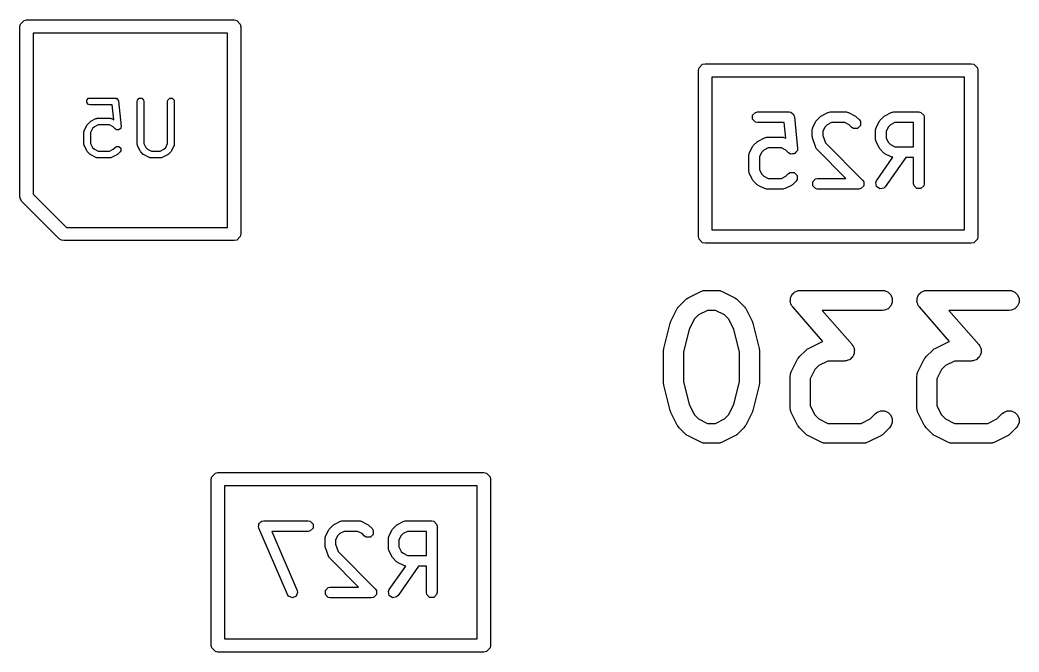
# Model space of a CAD drawing. Header units: inches. Extents: x 1.94 to 9.37, y -5.72 to -1.46.
# Drawn here: x 4.0625 to 4.3581, y -3.0728 to -2.8856 of the extents above; entities that cross this region are included whole.
import ezdxf

# ---------------------------------------------------------------- set-up
doc = ezdxf.new("R2010")
doc.units = ezdxf.units.IN
doc.header["$MEASUREMENT"] = 0
doc.layers.add('BLACK', color=250, linetype='CONTINUOUS')

msp = doc.modelspace()

# ---------------------------------------------------------------- linework, layer by layer
at = {"layer": 'BLACK', "linetype": 'CONTINUOUS'}
for p, q in [((4.0625, -2.8876), (4.06265, -2.88685)), ((4.0625, -2.93799), (4.0625, -2.8876)), ((4.06265, -2.88685), (4.06372, -2.88578)), ((4.06372, -2.88578), (4.06447, -2.88563)), ((4.06447, -2.88563), (4.12589, -2.88563)), ((4.12589, -2.88563), (4.12664, -2.88578)), ((4.12664, -2.88578), (4.1277, -2.88685)), ((4.1277, -2.88685), (4.12785, -2.8876)), ((4.12785, -2.8876), (4.12785, -2.94902)), ((4.06644, -2.88957), (4.06644, -2.93718)), ((4.12392, -2.88957), (4.06644, -2.88957)), ((4.12392, -2.94705), (4.12392, -2.88957)), ((4.26329, -2.90059), (4.26344, -2.89984)), ((4.26344, -2.89984), (4.2645, -2.89877)), ((4.2645, -2.89877), (4.26526, -2.89862)), ((4.26526, -2.89862), (4.344, -2.89862)), ((4.344, -2.89862), (4.34475, -2.89877)), ((4.34475, -2.89877), (4.34581, -2.89984)), ((4.34581, -2.89984), (4.34596, -2.90059)), ((4.26329, -2.9498), (4.26329, -2.90059)), ((4.26722, -2.90256), (4.26722, -2.94783)), ((4.34203, -2.90256), (4.26722, -2.90256)), ((4.34203, -2.94783), (4.34203, -2.90256)), ((4.34596, -2.90059), (4.34596, -2.9498)), ((4.08227, -2.90937), (4.0828, -2.90883)), ((4.0828, -2.90883), (4.08318, -2.90876)), ((4.08318, -2.90876), (4.09068, -2.90876)), ((4.09068, -2.90876), (4.09091, -2.9088)), ((4.09091, -2.9088), (4.09096, -2.9088)), ((4.09096, -2.9088), (4.09099, -2.90882)), ((4.09099, -2.90882), (4.09105, -2.90883)), ((4.09105, -2.90883), (4.09129, -2.90907)), ((4.09129, -2.90907), (4.09154, -2.90928)), ((4.09727, -2.90937), (4.0978, -2.90883)), ((4.0978, -2.90883), (4.09855, -2.90883)), ((4.09855, -2.90883), (4.09909, -2.90937)), ((4.10627, -2.90937), (4.1068, -2.90883)), ((4.1068, -2.90883), (4.10755, -2.90883)), ((4.10755, -2.90883), (4.10808, -2.90937)), ((4.08227, -2.91012), (4.08227, -2.90937)), ((4.0828, -2.91065), (4.08227, -2.91012)), ((4.08318, -2.91073), (4.0828, -2.91065)), ((4.08979, -2.91073), (4.08318, -2.91073)), ((4.09023, -2.91517), (4.08979, -2.91073)), ((4.09154, -2.90928), (4.09157, -2.90934)), ((4.09157, -2.90934), (4.09159, -2.90937)), ((4.09159, -2.90937), (4.09159, -2.90941)), ((4.09159, -2.90941), (4.09166, -2.90964)), ((4.09166, -2.90964), (4.09241, -2.91714)), ((4.09719, -2.90974), (4.09727, -2.90937)), ((4.09719, -2.92249), (4.09719, -2.90974)), ((4.09909, -2.90937), (4.09916, -2.90974)), ((4.09916, -2.90974), (4.09916, -2.92226)), ((4.10619, -2.90974), (4.10627, -2.90937)), ((4.10619, -2.92226), (4.10619, -2.90974)), ((4.10808, -2.90937), (4.10816, -2.90974)), ((4.10816, -2.90974), (4.10816, -2.92249)), ((4.08349, -2.91561), (4.08499, -2.91486)), ((4.08499, -2.91486), (4.08504, -2.91485)), ((4.08504, -2.91485), (4.08505, -2.91483)), ((4.08505, -2.91483), (4.08521, -2.9148)), ((4.08521, -2.9148), (4.08536, -2.91476)), ((4.08536, -2.91476), (4.08538, -2.91477)), ((4.08538, -2.91477), (4.08543, -2.91476)), ((4.08543, -2.91476), (4.08918, -2.91476)), ((4.08918, -2.91476), (4.08923, -2.91477)), ((4.08923, -2.91477), (4.08925, -2.91476)), ((4.08925, -2.91476), (4.0894, -2.9148)), ((4.0894, -2.9148), (4.08955, -2.91483)), ((4.08955, -2.91483), (4.08957, -2.91485)), ((4.08957, -2.91485), (4.08962, -2.91486)), ((4.08962, -2.91486), (4.09023, -2.91517)), ((4.27927, -2.91385), (4.28012, -2.913)), ((4.27927, -2.91506), (4.27927, -2.91385)), ((4.28012, -2.913), (4.28072, -2.91288)), ((4.28072, -2.91288), (4.2901, -2.91288)), ((4.2901, -2.91288), (4.29047, -2.91295)), ((4.29047, -2.91295), (4.29055, -2.91295)), ((4.29055, -2.91295), (4.29059, -2.91298)), ((4.29059, -2.91298), (4.2907, -2.913)), ((4.2907, -2.913), (4.29107, -2.91337)), ((4.29107, -2.91337), (4.29148, -2.91371)), ((4.29148, -2.91371), (4.29152, -2.91382)), ((4.29152, -2.91382), (4.29155, -2.91385)), ((4.29155, -2.91385), (4.29155, -2.91393)), ((4.29155, -2.91393), (4.29166, -2.9143)), ((4.29166, -2.9143), (4.2926, -2.92367)), ((4.29836, -2.91522), (4.29929, -2.91428)), ((4.29929, -2.91428), (4.2995, -2.91414)), ((4.2995, -2.91414), (4.2997, -2.91398)), ((4.2997, -2.91398), (4.30158, -2.91305)), ((4.30158, -2.91305), (4.30165, -2.91303)), ((4.30165, -2.91303), (4.30168, -2.913)), ((4.30168, -2.913), (4.30193, -2.91295)), ((4.30193, -2.91295), (4.30217, -2.91288)), ((4.30217, -2.91288), (4.30221, -2.9129)), ((4.30221, -2.9129), (4.30228, -2.91288)), ((4.30228, -2.91288), (4.30697, -2.91288)), ((4.30697, -2.91288), (4.30705, -2.9129)), ((4.30705, -2.9129), (4.30708, -2.91288)), ((4.30708, -2.91288), (4.30732, -2.91295)), ((4.30732, -2.91295), (4.30757, -2.913)), ((4.30757, -2.913), (4.3076, -2.91303)), ((4.3076, -2.91303), (4.30767, -2.91305)), ((4.30767, -2.91305), (4.30955, -2.91398)), ((4.30955, -2.91398), (4.30975, -2.91414)), ((4.30975, -2.91414), (4.30996, -2.91428)), ((4.30996, -2.91428), (4.3109, -2.91522)), ((4.3171, -2.91522), (4.31804, -2.91428)), ((4.31804, -2.91428), (4.31825, -2.91414)), ((4.31825, -2.91414), (4.31845, -2.91398)), ((4.31845, -2.91398), (4.32033, -2.91305)), ((4.32033, -2.91305), (4.3204, -2.91303)), ((4.3204, -2.91303), (4.32043, -2.913)), ((4.32043, -2.913), (4.32068, -2.91295)), ((4.32068, -2.91295), (4.32092, -2.91288)), ((4.32092, -2.91288), (4.32095, -2.9129)), ((4.32095, -2.9129), (4.32103, -2.91288)), ((4.32103, -2.91288), (4.32853, -2.91288)), ((4.32853, -2.91288), (4.32913, -2.913)), ((4.32913, -2.913), (4.32998, -2.91385)), ((4.32998, -2.91385), (4.3301, -2.91445)), ((4.3301, -2.91445), (4.3301, -2.93414)), ((4.08155, -2.9183), (4.0823, -2.9168)), ((4.0823, -2.9168), (4.0824, -2.91668)), ((4.0824, -2.91668), (4.08248, -2.91655)), ((4.08248, -2.91655), (4.08323, -2.9158)), ((4.08323, -2.9158), (4.08336, -2.91571)), ((4.08336, -2.91571), (4.08349, -2.91561)), ((4.08399, -2.91782), (4.08341, -2.91897)), ((4.08451, -2.9173), (4.08399, -2.91782)), ((4.08566, -2.91673), (4.08451, -2.9173)), ((4.08895, -2.91673), (4.08566, -2.91673)), ((4.09009, -2.9173), (4.08895, -2.91673)), ((4.09073, -2.91794), (4.09009, -2.9173)), ((4.09105, -2.91815), (4.09073, -2.91794)), ((4.0921, -2.91785), (4.09189, -2.91811)), ((4.09234, -2.91762), (4.0921, -2.91785)), ((4.09237, -2.91753), (4.09234, -2.91757)), ((4.09234, -2.91757), (4.09234, -2.91762)), ((4.09241, -2.91714), (4.09237, -2.91753)), ((4.28012, -2.91591), (4.27927, -2.91506)), ((4.28072, -2.91603), (4.28012, -2.91591)), ((4.28867, -2.91603), (4.28072, -2.91603)), ((4.28913, -2.92065), (4.28867, -2.91603)), ((4.29696, -2.91809), (4.29703, -2.91785)), ((4.29703, -2.91785), (4.29708, -2.9176)), ((4.29708, -2.9176), (4.2971, -2.91758)), ((4.2971, -2.91758), (4.29712, -2.9175)), ((4.29712, -2.9175), (4.29806, -2.91563)), ((4.29806, -2.91563), (4.29822, -2.91543)), ((4.29822, -2.91543), (4.29836, -2.91522)), ((4.30076, -2.91726), (4.30011, -2.91858)), ((4.30134, -2.91669), (4.30076, -2.91726)), ((4.30265, -2.91603), (4.30134, -2.91669)), ((4.3066, -2.91603), (4.30265, -2.91603)), ((4.30791, -2.91669), (4.3066, -2.91603)), ((4.30867, -2.91744), (4.30791, -2.91669)), ((4.30918, -2.91778), (4.30867, -2.91744)), ((4.31038, -2.91778), (4.30918, -2.91778)), ((4.31124, -2.91693), (4.31038, -2.91778)), ((4.3109, -2.91522), (4.31124, -2.91573)), ((4.31124, -2.91573), (4.31124, -2.91693)), ((4.31571, -2.91809), (4.31578, -2.91785)), ((4.31578, -2.91785), (4.31583, -2.9176)), ((4.31583, -2.9176), (4.31585, -2.91758)), ((4.31585, -2.91758), (4.31587, -2.9175)), ((4.31587, -2.9175), (4.31681, -2.91563)), ((4.31681, -2.91563), (4.31696, -2.91543)), ((4.31696, -2.91543), (4.3171, -2.91522)), ((4.31951, -2.91726), (4.31886, -2.91858)), ((4.32009, -2.91669), (4.31951, -2.91726)), ((4.3214, -2.91603), (4.32009, -2.91669)), ((4.32695, -2.91603), (4.3214, -2.91603)), ((4.32695, -2.92319), (4.32695, -2.91603)), ((4.08144, -2.91874), (4.08145, -2.91869)), ((4.08144, -2.92249), (4.08144, -2.91874)), ((4.08145, -2.91867), (4.08149, -2.91852)), ((4.08145, -2.91869), (4.08145, -2.91867)), ((4.08149, -2.91852), (4.08152, -2.91836)), ((4.08152, -2.91836), (4.08154, -2.91835)), ((4.08154, -2.91835), (4.08155, -2.9183)), ((4.08341, -2.91897), (4.08341, -2.92226)), ((4.0911, -2.91815), (4.09105, -2.91815)), ((4.09114, -2.91818), (4.0911, -2.91815)), ((4.09147, -2.91815), (4.09114, -2.91818)), ((4.0918, -2.91815), (4.09147, -2.91815)), ((4.09184, -2.91811), (4.0918, -2.91815)), ((4.09189, -2.91811), (4.09184, -2.91811)), ((4.28096, -2.92148), (4.28283, -2.92055)), ((4.28283, -2.92055), (4.28291, -2.92052)), ((4.28291, -2.92052), (4.28293, -2.9205)), ((4.28293, -2.9205), (4.28318, -2.92045)), ((4.28318, -2.92045), (4.28342, -2.92038)), ((4.28342, -2.92038), (4.28346, -2.92039)), ((4.28346, -2.92039), (4.28353, -2.92038)), ((4.28353, -2.92038), (4.28822, -2.92038)), ((4.28822, -2.92038), (4.2883, -2.92039)), ((4.2883, -2.92039), (4.28833, -2.92038)), ((4.28833, -2.92038), (4.28858, -2.92045)), ((4.28858, -2.92045), (4.28882, -2.9205)), ((4.28882, -2.9205), (4.28885, -2.92052)), ((4.28885, -2.92052), (4.28893, -2.92055)), ((4.28893, -2.92055), (4.28913, -2.92065)), ((4.29697, -2.91813), (4.29696, -2.91809)), ((4.29696, -2.9182), (4.29697, -2.91813)), ((4.29696, -2.92008), (4.29696, -2.9182)), ((4.29701, -2.92033), (4.29696, -2.92008)), ((4.29704, -2.92058), (4.29701, -2.92033)), ((4.29798, -2.92339), (4.29704, -2.92058)), ((4.30011, -2.91858), (4.30011, -2.91982)), ((4.30011, -2.91982), (4.30085, -2.92204)), ((4.31572, -2.91813), (4.31571, -2.91809)), ((4.31571, -2.9182), (4.31572, -2.91813)), ((4.31571, -2.92102), (4.31571, -2.9182)), ((4.31886, -2.91858), (4.31886, -2.92064)), ((4.31886, -2.92064), (4.31951, -2.92196)), ((4.08145, -2.92254), (4.08144, -2.92249)), ((4.08145, -2.92256), (4.08145, -2.92254)), ((4.08149, -2.92271), (4.08145, -2.92256)), ((4.08152, -2.92287), (4.08149, -2.92271)), ((4.08154, -2.92288), (4.08152, -2.92287)), ((4.08155, -2.92293), (4.08154, -2.92288)), ((4.0823, -2.92443), (4.08155, -2.92293)), ((4.08341, -2.92226), (4.08399, -2.92341)), ((4.08399, -2.92341), (4.08451, -2.92393)), ((4.09009, -2.92393), (4.09073, -2.92329)), ((4.09073, -2.92329), (4.09105, -2.92308)), ((4.09105, -2.92308), (4.0918, -2.92308)), ((4.0918, -2.92308), (4.09234, -2.92361)), ((4.09234, -2.92361), (4.09234, -2.92437)), ((4.0972, -2.92254), (4.09719, -2.92249)), ((4.0972, -2.92256), (4.0972, -2.92254)), ((4.09724, -2.92271), (4.0972, -2.92256)), ((4.09727, -2.92287), (4.09724, -2.92271)), ((4.09728, -2.92288), (4.09727, -2.92287)), ((4.0973, -2.92293), (4.09728, -2.92288)), ((4.09805, -2.92443), (4.0973, -2.92293)), ((4.09916, -2.92226), (4.09974, -2.92341)), ((4.09974, -2.92341), (4.10026, -2.92393)), ((4.10509, -2.92393), (4.10562, -2.92341)), ((4.10562, -2.92341), (4.10619, -2.92226)), ((4.10806, -2.92293), (4.10731, -2.92443)), ((4.10807, -2.92288), (4.10806, -2.92293)), ((4.10808, -2.92287), (4.10807, -2.92288)), ((4.10812, -2.92271), (4.10808, -2.92287)), ((4.10816, -2.92256), (4.10812, -2.92271)), ((4.10816, -2.92249), (4.10815, -2.92254)), ((4.10815, -2.92254), (4.10816, -2.92256)), ((4.27838, -2.925), (4.27931, -2.92312)), ((4.27931, -2.92312), (4.27947, -2.92292)), ((4.27947, -2.92292), (4.27961, -2.92271)), ((4.27961, -2.92271), (4.28055, -2.92178)), ((4.28055, -2.92178), (4.28076, -2.92164)), ((4.28076, -2.92164), (4.28096, -2.92148)), ((4.28391, -2.92353), (4.28259, -2.92419)), ((4.28785, -2.92353), (4.28391, -2.92353)), ((4.28916, -2.92419), (4.28785, -2.92353)), ((4.2926, -2.92367), (4.29254, -2.92428)), ((4.29802, -2.92346), (4.29798, -2.92339)), ((4.29802, -2.92349), (4.29802, -2.92346)), ((4.29816, -2.9237), (4.29802, -2.92349)), ((4.29828, -2.92392), (4.29816, -2.9237)), ((4.30085, -2.92204), (4.31183, -2.93303)), ((4.31572, -2.92109), (4.31571, -2.92102)), ((4.31571, -2.92113), (4.31572, -2.92109)), ((4.31578, -2.92137), (4.31571, -2.92113)), ((4.31583, -2.92162), (4.31578, -2.92137)), ((4.31585, -2.92164), (4.31583, -2.92162)), ((4.31587, -2.92172), (4.31585, -2.92164)), ((4.31681, -2.9236), (4.31587, -2.92172)), ((4.31696, -2.92379), (4.31681, -2.9236)), ((4.3171, -2.924), (4.31696, -2.92379)), ((4.31951, -2.92196), (4.32009, -2.92253)), ((4.32009, -2.92253), (4.3214, -2.92319)), ((4.3214, -2.92319), (4.32695, -2.92319)), ((4.08239, -2.92455), (4.0823, -2.92443)), ((4.08248, -2.92469), (4.08239, -2.92455)), ((4.08323, -2.92544), (4.08248, -2.92469)), ((4.08336, -2.92552), (4.08323, -2.92544)), ((4.08349, -2.92562), (4.08336, -2.92552)), ((4.08499, -2.92637), (4.08349, -2.92562)), ((4.08451, -2.92393), (4.08566, -2.92451)), ((4.08504, -2.92638), (4.08499, -2.92637)), ((4.08505, -2.9264), (4.08504, -2.92638)), ((4.08521, -2.92643), (4.08505, -2.9264)), ((4.08536, -2.92647), (4.08521, -2.92643)), ((4.08538, -2.92646), (4.08536, -2.92647)), ((4.08543, -2.92647), (4.08538, -2.92646)), ((4.08918, -2.92647), (4.08543, -2.92647)), ((4.08566, -2.92451), (4.08895, -2.92451)), ((4.08895, -2.92451), (4.09009, -2.92393)), ((4.08923, -2.92646), (4.08918, -2.92647)), ((4.08925, -2.92647), (4.08923, -2.92646)), ((4.0894, -2.92643), (4.08925, -2.92647)), ((4.08955, -2.9264), (4.0894, -2.92643)), ((4.08957, -2.92638), (4.08955, -2.9264)), ((4.08962, -2.92637), (4.08957, -2.92638)), ((4.09112, -2.92562), (4.08962, -2.92637)), ((4.09124, -2.92552), (4.09112, -2.92562)), ((4.09137, -2.92544), (4.09124, -2.92552)), ((4.09212, -2.92469), (4.09137, -2.92544)), ((4.09234, -2.92437), (4.09212, -2.92469)), ((4.09814, -2.92456), (4.09805, -2.92443)), ((4.09823, -2.92469), (4.09814, -2.92456)), ((4.09898, -2.92544), (4.09823, -2.92469)), ((4.09911, -2.92552), (4.09898, -2.92544)), ((4.09924, -2.92562), (4.09911, -2.92552)), ((4.10074, -2.92637), (4.09924, -2.92562)), ((4.10026, -2.92393), (4.10141, -2.92451)), ((4.10078, -2.92638), (4.10074, -2.92637)), ((4.1008, -2.9264), (4.10078, -2.92638)), ((4.10095, -2.92643), (4.1008, -2.9264)), ((4.10111, -2.92647), (4.10095, -2.92643)), ((4.10113, -2.92646), (4.10111, -2.92647)), ((4.10118, -2.92647), (4.10113, -2.92646)), ((4.10418, -2.92647), (4.10118, -2.92647)), ((4.10141, -2.92451), (4.10394, -2.92451)), ((4.10394, -2.92451), (4.10509, -2.92393)), ((4.10422, -2.92646), (4.10418, -2.92647)), ((4.10425, -2.92647), (4.10422, -2.92646)), ((4.1044, -2.92643), (4.10425, -2.92647)), ((4.10455, -2.9264), (4.1044, -2.92643)), ((4.10457, -2.92638), (4.10455, -2.9264)), ((4.10462, -2.92637), (4.10457, -2.92638)), ((4.10612, -2.92562), (4.10462, -2.92637)), ((4.10624, -2.92552), (4.10612, -2.92562)), ((4.10637, -2.92544), (4.10624, -2.92552)), ((4.10712, -2.92469), (4.10637, -2.92544)), ((4.10721, -2.92455), (4.10712, -2.92469)), ((4.10731, -2.92443), (4.10721, -2.92455)), ((4.27821, -2.92559), (4.27828, -2.92535)), ((4.27823, -2.92563), (4.27821, -2.92559)), ((4.27821, -2.9257), (4.27823, -2.92563)), ((4.27821, -2.93039), (4.27821, -2.9257)), ((4.27828, -2.92535), (4.27833, -2.9251)), ((4.27833, -2.9251), (4.27836, -2.92508)), ((4.27836, -2.92508), (4.27838, -2.925)), ((4.28202, -2.92476), (4.28136, -2.92608)), ((4.28136, -2.92608), (4.28136, -2.93002)), ((4.28259, -2.92419), (4.28202, -2.92476)), ((4.28992, -2.92494), (4.28916, -2.92419)), ((4.29043, -2.92528), (4.28992, -2.92494)), ((4.29051, -2.92528), (4.29043, -2.92528)), ((4.29058, -2.92534), (4.29051, -2.92528)), ((4.29111, -2.92528), (4.29058, -2.92534)), ((4.29164, -2.92528), (4.29111, -2.92528)), ((4.2917, -2.92522), (4.29164, -2.92528)), ((4.29178, -2.92522), (4.2917, -2.92522)), ((4.29211, -2.92481), (4.29178, -2.92522)), ((4.29249, -2.92443), (4.29211, -2.92481)), ((4.29254, -2.92428), (4.29249, -2.92435)), ((4.29249, -2.92435), (4.29249, -2.92443)), ((4.29831, -2.92394), (4.29828, -2.92392)), ((4.29836, -2.924), (4.29831, -2.92394)), ((4.30692, -2.93256), (4.29836, -2.924)), ((4.31599, -2.93324), (4.32084, -2.92631)), ((4.31804, -2.92494), (4.3171, -2.924)), ((4.31825, -2.92508), (4.31804, -2.92494)), ((4.31845, -2.92524), (4.31825, -2.92508)), ((4.32033, -2.92617), (4.31845, -2.92524)), ((4.32466, -2.92634), (4.31857, -2.93504)), ((4.3204, -2.9262), (4.32033, -2.92617)), ((4.32043, -2.92622), (4.3204, -2.9262)), ((4.32068, -2.92627), (4.32043, -2.92622)), ((4.32084, -2.92631), (4.32068, -2.92627)), ((4.32695, -2.92634), (4.32466, -2.92634)), ((4.32695, -2.93414), (4.32695, -2.92634)), ((4.27823, -2.93047), (4.27821, -2.93039)), ((4.27821, -2.9305), (4.27823, -2.93047)), ((4.27828, -2.93075), (4.27821, -2.9305)), ((4.27833, -2.93099), (4.27828, -2.93075)), ((4.27836, -2.93102), (4.27833, -2.93099)), ((4.27838, -2.93109), (4.27836, -2.93102)), ((4.27931, -2.93297), (4.27838, -2.93109)), ((4.28136, -2.93002), (4.28202, -2.93133)), ((4.28202, -2.93133), (4.28259, -2.93191)), ((4.28259, -2.93191), (4.28391, -2.93256)), ((4.28391, -2.93256), (4.28785, -2.93256)), ((4.28785, -2.93256), (4.28916, -2.93191)), ((4.28916, -2.93191), (4.28992, -2.93115)), ((4.28992, -2.93115), (4.29043, -2.93081)), ((4.29043, -2.93081), (4.29164, -2.93081)), ((4.29164, -2.93081), (4.29249, -2.93166)), ((4.29249, -2.93166), (4.29249, -2.93287)), ((4.29708, -2.93354), (4.29793, -2.93268)), ((4.29793, -2.93268), (4.29853, -2.93256)), ((4.29853, -2.93256), (4.30692, -2.93256)), ((4.27947, -2.93317), (4.27931, -2.93297)), ((4.27961, -2.93338), (4.27947, -2.93317)), ((4.28055, -2.93432), (4.27961, -2.93338)), ((4.28076, -2.93446), (4.28055, -2.93432)), ((4.28096, -2.93461), (4.28076, -2.93446)), ((4.28283, -2.93555), (4.28096, -2.93461)), ((4.28291, -2.93557), (4.28283, -2.93555)), ((4.28293, -2.93559), (4.28291, -2.93557)), ((4.28318, -2.93564), (4.28293, -2.93559)), ((4.28342, -2.93571), (4.28318, -2.93564)), ((4.28346, -2.9357), (4.28342, -2.93571)), ((4.28353, -2.93571), (4.28346, -2.9357)), ((4.2883, -2.9357), (4.28822, -2.93571)), ((4.28833, -2.93571), (4.2883, -2.9357)), ((4.28858, -2.93564), (4.28833, -2.93571)), ((4.28882, -2.93559), (4.28858, -2.93564)), ((4.28885, -2.93557), (4.28882, -2.93559)), ((4.28893, -2.93555), (4.28885, -2.93557)), ((4.2908, -2.93461), (4.28893, -2.93555)), ((4.291, -2.93446), (4.2908, -2.93461)), ((4.29121, -2.93432), (4.291, -2.93446)), ((4.29215, -2.93338), (4.29121, -2.93432)), ((4.29249, -2.93287), (4.29215, -2.93338)), ((4.29708, -2.93474), (4.29708, -2.93354)), ((4.29793, -2.93559), (4.29708, -2.93474)), ((4.29853, -2.93571), (4.29793, -2.93559)), ((4.31132, -2.93559), (4.31072, -2.93571)), ((4.31217, -2.93474), (4.31132, -2.93559)), ((4.31132, -2.93559), (4.31132, -2.93559)), ((4.31183, -2.93303), (4.31217, -2.93354)), ((4.31217, -2.93354), (4.31217, -2.93474)), ((4.31574, -2.9338), (4.31599, -2.93324)), ((4.31595, -2.93499), (4.31574, -2.9338)), ((4.31694, -2.93568), (4.31595, -2.93499)), ((4.31813, -2.93547), (4.31694, -2.93568)), ((4.31857, -2.93504), (4.31813, -2.93547)), ((4.32707, -2.93474), (4.32695, -2.93414)), ((4.32793, -2.93559), (4.32707, -2.93474)), ((4.32913, -2.93559), (4.32793, -2.93559)), ((4.32998, -2.93474), (4.32913, -2.93559)), ((4.3301, -2.93414), (4.32998, -2.93474)), ((4.06265, -2.93875), (4.0625, -2.93799)), ((4.06644, -2.93718), (4.07631, -2.94705)), ((4.28822, -2.93571), (4.28353, -2.93571)), ((4.31072, -2.93571), (4.29853, -2.93571)), ((4.06308, -2.93938), (4.06265, -2.93875)), ((4.0741, -2.95041), (4.06308, -2.93938)), ((4.07631, -2.94705), (4.12392, -2.94705)), ((4.07474, -2.95083), (4.0741, -2.95041)), ((4.1277, -2.94977), (4.12664, -2.95083)), ((4.12785, -2.94902), (4.1277, -2.94977)), ((4.26344, -2.95056), (4.26329, -2.9498)), ((4.26722, -2.94783), (4.34203, -2.94783)), ((4.34596, -2.9498), (4.34581, -2.95056)), ((4.07549, -2.95098), (4.07474, -2.95083)), ((4.12589, -2.95098), (4.07549, -2.95098)), ((4.12664, -2.95083), (4.12589, -2.95098)), ((4.2645, -2.95162), (4.26344, -2.95056)), ((4.26526, -2.95177), (4.2645, -2.95162)), ((4.344, -2.95177), (4.26526, -2.95177)), ((4.34475, -2.95162), (4.344, -2.95177)), ((4.34581, -2.95056), (4.34475, -2.95162)), ((4.2597, -2.96824), (4.25978, -2.96818)), ((4.25978, -2.96818), (4.25987, -2.96811)), ((4.25987, -2.96811), (4.25994, -2.96808)), ((4.25994, -2.96808), (4.26019, -2.96793)), ((4.26019, -2.96793), (4.26394, -2.96605)), ((4.26394, -2.96605), (4.26448, -2.96585)), ((4.26448, -2.96585), (4.26458, -2.96584)), ((4.26458, -2.96584), (4.26468, -2.9658)), ((4.26468, -2.9658), (4.26526, -2.96574)), ((4.26526, -2.96574), (4.26901, -2.96574)), ((4.26901, -2.96574), (4.26958, -2.9658)), ((4.26958, -2.9658), (4.26968, -2.96584)), ((4.26968, -2.96584), (4.26979, -2.96585)), ((4.26979, -2.96585), (4.27033, -2.96605)), ((4.27033, -2.96605), (4.27408, -2.96793)), ((4.27408, -2.96793), (4.27432, -2.96808)), ((4.27432, -2.96808), (4.2744, -2.96811)), ((4.2744, -2.96811), (4.27448, -2.96818)), ((4.27448, -2.96818), (4.27457, -2.96824)), ((4.29048, -2.96812), (4.29052, -2.96803)), ((4.29048, -2.9686), (4.29048, -2.96812)), ((4.29052, -2.96803), (4.29053, -2.96793)), ((4.29053, -2.96793), (4.29074, -2.9675)), ((4.29074, -2.9675), (4.29092, -2.96705)), ((4.29092, -2.96705), (4.29099, -2.96698)), ((4.29099, -2.96698), (4.29104, -2.96689)), ((4.29104, -2.96689), (4.2914, -2.96658)), ((4.2914, -2.96658), (4.29174, -2.96624)), ((4.29174, -2.96624), (4.29183, -2.9662)), ((4.29183, -2.9662), (4.2919, -2.96613)), ((4.2919, -2.96613), (4.29236, -2.96598)), ((4.29236, -2.96598), (4.2928, -2.9658)), ((4.2928, -2.9658), (4.29294, -2.96578)), ((4.29294, -2.96578), (4.293, -2.96577)), ((4.293, -2.96577), (4.29307, -2.96577)), ((4.29307, -2.96577), (4.29338, -2.96574)), ((4.29338, -2.96574), (4.31775, -2.96574)), ((4.31775, -2.96574), (4.31833, -2.9658)), ((4.31833, -2.9658), (4.31939, -2.96624)), ((4.31939, -2.96624), (4.3202, -2.96705)), ((4.3202, -2.96705), (4.32065, -2.96812)), ((4.32065, -2.96812), (4.32065, -2.96927)), ((4.32798, -2.96812), (4.32801, -2.96803)), ((4.32798, -2.9686), (4.32798, -2.96812)), ((4.32801, -2.96803), (4.32802, -2.96793)), ((4.32802, -2.96793), (4.32823, -2.9675)), ((4.32823, -2.9675), (4.32842, -2.96705)), ((4.32842, -2.96705), (4.32849, -2.96698)), ((4.32849, -2.96698), (4.32853, -2.96689)), ((4.32853, -2.96689), (4.32889, -2.96658)), ((4.32889, -2.96658), (4.32923, -2.96624)), ((4.32923, -2.96624), (4.32932, -2.9662)), ((4.32932, -2.9662), (4.3294, -2.96613)), ((4.3294, -2.96613), (4.32985, -2.96598)), ((4.32985, -2.96598), (4.3303, -2.9658)), ((4.3303, -2.9658), (4.33044, -2.96578)), ((4.33044, -2.96578), (4.33049, -2.96577)), ((4.33049, -2.96577), (4.33057, -2.96577)), ((4.33057, -2.96577), (4.33087, -2.96574)), ((4.33087, -2.96574), (4.35524, -2.96574)), ((4.35524, -2.96574), (4.35582, -2.9658)), ((4.35582, -2.9658), (4.35689, -2.96624)), ((4.35689, -2.96624), (4.3577, -2.96705)), ((4.3577, -2.96705), (4.35814, -2.96812)), ((4.35814, -2.96812), (4.35814, -2.96927)), ((4.25512, -2.97487), (4.25699, -2.97112)), ((4.25699, -2.97112), (4.25715, -2.97087)), ((4.25715, -2.97087), (4.25718, -2.9708)), ((4.25718, -2.9708), (4.25724, -2.97072)), ((4.25724, -2.97072), (4.2573, -2.97063)), ((4.2573, -2.97063), (4.25736, -2.97058)), ((4.25736, -2.97058), (4.25754, -2.97036)), ((4.25754, -2.97036), (4.25942, -2.96848)), ((4.25942, -2.96848), (4.25964, -2.96829)), ((4.25964, -2.96829), (4.2597, -2.96824)), ((4.27457, -2.96824), (4.27462, -2.96829)), ((4.27462, -2.96829), (4.27484, -2.96848)), ((4.27484, -2.96848), (4.27672, -2.97036)), ((4.27672, -2.97036), (4.2769, -2.97058)), ((4.2769, -2.97058), (4.27696, -2.97063)), ((4.27696, -2.97063), (4.27702, -2.97072)), ((4.27702, -2.97072), (4.27708, -2.9708)), ((4.27708, -2.9708), (4.27711, -2.97087)), ((4.27711, -2.97087), (4.27727, -2.97112)), ((4.27727, -2.97112), (4.27915, -2.97487)), ((4.29045, -2.96908), (4.29048, -2.9686)), ((4.29048, -2.96917), (4.29045, -2.96908)), ((4.29048, -2.96927), (4.29048, -2.96917)), ((4.29066, -2.96971), (4.29048, -2.96927)), ((4.29082, -2.97017), (4.29066, -2.96971)), ((4.2909, -2.97028), (4.29082, -2.97017)), ((4.29092, -2.97033), (4.2909, -2.97028)), ((4.29098, -2.97039), (4.29092, -2.97033)), ((4.29116, -2.97064), (4.29098, -2.97039)), ((4.30009, -2.98085), (4.29116, -2.97064)), ((4.31939, -2.97115), (4.31833, -2.97159)), ((4.3202, -2.97033), (4.31939, -2.97115)), ((4.32065, -2.96927), (4.3202, -2.97033)), ((4.32794, -2.96908), (4.32798, -2.9686)), ((4.32798, -2.96917), (4.32794, -2.96908)), ((4.32798, -2.96927), (4.32798, -2.96917)), ((4.32816, -2.96971), (4.32798, -2.96927)), ((4.32831, -2.97017), (4.32816, -2.96971)), ((4.3284, -2.97028), (4.32831, -2.97017)), ((4.32842, -2.97033), (4.3284, -2.97028)), ((4.32847, -2.97039), (4.32842, -2.97033)), ((4.32865, -2.97064), (4.32847, -2.97039)), ((4.33758, -2.98085), (4.32865, -2.97064)), ((4.35689, -2.97115), (4.35582, -2.97159)), ((4.3577, -2.97033), (4.35689, -2.97115)), ((4.35814, -2.96927), (4.3577, -2.97033)), ((4.26326, -2.973), (4.26206, -2.97419)), ((4.26595, -2.97165), (4.26326, -2.973)), ((4.26831, -2.97165), (4.26595, -2.97165)), ((4.27101, -2.973), (4.26831, -2.97165)), ((4.2722, -2.97419), (4.27101, -2.973)), ((4.31775, -2.97165), (4.29988, -2.97165)), ((4.29988, -2.97165), (4.30872, -2.98175)), ((4.31833, -2.97159), (4.31775, -2.97165)), ((4.35524, -2.97165), (4.33738, -2.97165)), ((4.33738, -2.97165), (4.34622, -2.98175)), ((4.35582, -2.97159), (4.35524, -2.97165)), ((4.25302, -2.98298), (4.25489, -2.97548)), ((4.25489, -2.97548), (4.25491, -2.97543)), ((4.25491, -2.97541), (4.255, -2.97517)), ((4.25491, -2.97543), (4.25491, -2.97541)), ((4.255, -2.97517), (4.25509, -2.97493)), ((4.25509, -2.97493), (4.2551, -2.97491)), ((4.2551, -2.97491), (4.25512, -2.97487)), ((4.26206, -2.97419), (4.26054, -2.97722)), ((4.27372, -2.97722), (4.2722, -2.97419)), ((4.27915, -2.97487), (4.27916, -2.97491)), ((4.27916, -2.97491), (4.27917, -2.97493)), ((4.27917, -2.97493), (4.27926, -2.97517)), ((4.27926, -2.97517), (4.27935, -2.97541)), ((4.27935, -2.97541), (4.27935, -2.97543)), ((4.27935, -2.97543), (4.27937, -2.97548)), ((4.27937, -2.97548), (4.28124, -2.98298)), ((4.26054, -2.97722), (4.25883, -2.98406)), ((4.27543, -2.98406), (4.27372, -2.97722)), ((4.253, -2.98308), (4.25302, -2.98298)), ((4.28124, -2.98298), (4.28126, -2.98308)), ((4.29556, -2.98308), (4.29581, -2.98293)), ((4.29581, -2.98293), (4.29956, -2.98105)), ((4.29956, -2.98105), (4.30009, -2.98085)), ((4.30872, -2.98175), (4.3089, -2.982)), ((4.3089, -2.982), (4.30896, -2.98205)), ((4.30896, -2.98205), (4.30898, -2.9821)), ((4.30898, -2.9821), (4.30906, -2.98222)), ((4.30906, -2.98222), (4.30921, -2.98267)), ((4.30921, -2.98267), (4.3094, -2.98312)), ((4.33305, -2.98308), (4.3333, -2.98293)), ((4.3333, -2.98293), (4.33705, -2.98105)), ((4.33705, -2.98105), (4.33758, -2.98085)), ((4.34622, -2.98175), (4.3464, -2.982)), ((4.3464, -2.982), (4.34645, -2.98205)), ((4.34645, -2.98205), (4.34647, -2.9821)), ((4.34647, -2.9821), (4.34655, -2.98222)), ((4.34655, -2.98222), (4.34671, -2.98267)), ((4.34671, -2.98267), (4.34689, -2.98312)), ((4.25293, -2.98355), (4.25296, -2.98333)), ((4.25294, -2.98359), (4.25293, -2.98355)), ((4.25293, -2.98369), (4.25294, -2.98359)), ((4.25293, -2.99307), (4.25293, -2.98369)), ((4.25296, -2.98333), (4.25299, -2.98312)), ((4.25299, -2.98312), (4.253, -2.98308)), ((4.25883, -2.98406), (4.25883, -2.9927)), ((4.27543, -2.9927), (4.27543, -2.98406)), ((4.28126, -2.98308), (4.28128, -2.98312)), ((4.28128, -2.98312), (4.2813, -2.98333)), ((4.2813, -2.98333), (4.28133, -2.98355)), ((4.28133, -2.98355), (4.28132, -2.98359)), ((4.28132, -2.98359), (4.28133, -2.98369)), ((4.28133, -2.98369), (4.28133, -2.99307)), ((4.29261, -2.98612), (4.29277, -2.98587)), ((4.29277, -2.98587), (4.2928, -2.9858)), ((4.2928, -2.9858), (4.29286, -2.98572)), ((4.29286, -2.98572), (4.29292, -2.98563)), ((4.29292, -2.98563), (4.29298, -2.98558)), ((4.29298, -2.98558), (4.29316, -2.98535)), ((4.29316, -2.98535), (4.29504, -2.98348)), ((4.29504, -2.98348), (4.29527, -2.98329)), ((4.29527, -2.98329), (4.29532, -2.98323)), ((4.29532, -2.98323), (4.29541, -2.98318)), ((4.29541, -2.98318), (4.29549, -2.98311)), ((4.29549, -2.98311), (4.29556, -2.98308)), ((4.30848, -2.98581), (4.30814, -2.98615)), ((4.30884, -2.98549), (4.30848, -2.98581)), ((4.30889, -2.9854), (4.30884, -2.98549)), ((4.30896, -2.98533), (4.30889, -2.9854)), ((4.30914, -2.98489), (4.30896, -2.98533)), ((4.30935, -2.98446), (4.30914, -2.98489)), ((4.30936, -2.98436), (4.30935, -2.98446)), ((4.3094, -2.98427), (4.30936, -2.98436)), ((4.3094, -2.98312), (4.3094, -2.98322)), ((4.3094, -2.98322), (4.30943, -2.98331)), ((4.30943, -2.98331), (4.3094, -2.98379)), ((4.3094, -2.98379), (4.3094, -2.98427)), ((4.33011, -2.98612), (4.33026, -2.98587)), ((4.33026, -2.98587), (4.33029, -2.9858)), ((4.33029, -2.9858), (4.33036, -2.98572)), ((4.33036, -2.98572), (4.33041, -2.98563)), ((4.33041, -2.98563), (4.33047, -2.98558)), ((4.33047, -2.98558), (4.33066, -2.98535)), ((4.33066, -2.98535), (4.33253, -2.98348)), ((4.33253, -2.98348), (4.33276, -2.98329)), ((4.33276, -2.98329), (4.33281, -2.98323)), ((4.33281, -2.98323), (4.3329, -2.98318)), ((4.3329, -2.98318), (4.33298, -2.98311)), ((4.33298, -2.98311), (4.33305, -2.98308)), ((4.34598, -2.98581), (4.34564, -2.98615)), ((4.34634, -2.98549), (4.34598, -2.98581)), ((4.34638, -2.9854), (4.34634, -2.98549)), ((4.34645, -2.98533), (4.34638, -2.9854)), ((4.34663, -2.98489), (4.34645, -2.98533)), ((4.34685, -2.98446), (4.34663, -2.98489)), ((4.34689, -2.98427), (4.34685, -2.98436)), ((4.34685, -2.98436), (4.34685, -2.98446)), ((4.34689, -2.98312), (4.34689, -2.98322)), ((4.34689, -2.98322), (4.34692, -2.98331)), ((4.34692, -2.98331), (4.34689, -2.98379)), ((4.34689, -2.98379), (4.34689, -2.98427)), ((4.29074, -2.98987), (4.29261, -2.98612)), ((4.29888, -2.98799), (4.29768, -2.98919)), ((4.30157, -2.98664), (4.29888, -2.98799)), ((4.3065, -2.98664), (4.30157, -2.98664)), ((4.30681, -2.98661), (4.3065, -2.98664)), ((4.30688, -2.98662), (4.30681, -2.98661)), ((4.30694, -2.9866), (4.30688, -2.98662)), ((4.30708, -2.98659), (4.30694, -2.9866)), ((4.30752, -2.9864), (4.30708, -2.98659)), ((4.30797, -2.98625), (4.30752, -2.9864)), ((4.30805, -2.98618), (4.30797, -2.98625)), ((4.30814, -2.98615), (4.30805, -2.98618)), ((4.32823, -2.98987), (4.33011, -2.98612)), ((4.33637, -2.98799), (4.33517, -2.98919)), ((4.33907, -2.98664), (4.33637, -2.98799)), ((4.344, -2.98664), (4.33907, -2.98664)), ((4.3443, -2.98661), (4.344, -2.98664)), ((4.34438, -2.98662), (4.3443, -2.98661)), ((4.34443, -2.9866), (4.34438, -2.98662)), ((4.34457, -2.98659), (4.34443, -2.9866)), ((4.34502, -2.9864), (4.34457, -2.98659)), ((4.34547, -2.98625), (4.34502, -2.9864)), ((4.34554, -2.98618), (4.34547, -2.98625)), ((4.34564, -2.98615), (4.34554, -2.98618)), ((4.29042, -2.99119), (4.29048, -2.99061)), ((4.29042, -3.00056), (4.29042, -2.99119)), ((4.29048, -2.99061), (4.29052, -2.99052)), ((4.29052, -2.99052), (4.29053, -2.99041)), ((4.29053, -2.99041), (4.29074, -2.98987)), ((4.29768, -2.98919), (4.29633, -2.99189)), ((4.32792, -2.99119), (4.32798, -2.99061)), ((4.32792, -3.00056), (4.32792, -2.99119)), ((4.32798, -2.99061), (4.32802, -2.99052)), ((4.32802, -2.99041), (4.32823, -2.98987)), ((4.32802, -2.99052), (4.32802, -2.99041)), ((4.33517, -2.98919), (4.33383, -2.99189)), ((4.25294, -2.99317), (4.25293, -2.99307)), ((4.25293, -2.99321), (4.25294, -2.99317)), ((4.25296, -2.99342), (4.25293, -2.99321)), ((4.25299, -2.99364), (4.25296, -2.99342)), ((4.253, -2.99368), (4.25299, -2.99364)), ((4.25302, -2.99378), (4.253, -2.99368)), ((4.25489, -3.00128), (4.25302, -2.99378)), ((4.25883, -2.9927), (4.26054, -2.99953)), ((4.27372, -2.99953), (4.27543, -2.9927)), ((4.28124, -2.99378), (4.27937, -3.00128)), ((4.28126, -2.99368), (4.28124, -2.99378)), ((4.28128, -2.99364), (4.28126, -2.99368)), ((4.2813, -2.99342), (4.28128, -2.99364)), ((4.28133, -2.99321), (4.2813, -2.99342)), ((4.28133, -2.99307), (4.28132, -2.99317)), ((4.28132, -2.99317), (4.28133, -2.99321)), ((4.29633, -2.99189), (4.29633, -2.99987)), ((4.33383, -2.99189), (4.33383, -2.99987)), ((4.26054, -2.99953), (4.26206, -3.00257)), ((4.2722, -3.00257), (4.27372, -2.99953)), ((4.29048, -3.00114), (4.29042, -3.00056)), ((4.29633, -2.99987), (4.29768, -3.00257)), ((4.32798, -3.00114), (4.32792, -3.00056)), ((4.33383, -2.99987), (4.33517, -3.00257)), ((4.25491, -3.00132), (4.25489, -3.00128)), ((4.25491, -3.00134), (4.25491, -3.00132)), ((4.255, -3.00158), (4.25491, -3.00134)), ((4.25509, -3.00183), (4.255, -3.00158)), ((4.2551, -3.00184), (4.25509, -3.00183)), ((4.25512, -3.00189), (4.2551, -3.00184)), ((4.25699, -3.00563), (4.25512, -3.00189)), ((4.26206, -3.00257), (4.26326, -3.00376)), ((4.27101, -3.00376), (4.2722, -3.00257)), ((4.27915, -3.00189), (4.27727, -3.00563)), ((4.27916, -3.00184), (4.27915, -3.00189)), ((4.27917, -3.00183), (4.27916, -3.00184)), ((4.27926, -3.00158), (4.27917, -3.00183)), ((4.27935, -3.00134), (4.27926, -3.00158)), ((4.27937, -3.00128), (4.27935, -3.00132)), ((4.27935, -3.00132), (4.27935, -3.00134)), ((4.29052, -3.00124), (4.29048, -3.00114)), ((4.29053, -3.00134), (4.29052, -3.00124)), ((4.29074, -3.00189), (4.29053, -3.00134)), ((4.29261, -3.00563), (4.29074, -3.00189)), ((4.29768, -3.00257), (4.29888, -3.00376)), ((4.31413, -3.00376), (4.31566, -3.00223)), ((4.31566, -3.00223), (4.31611, -3.00186)), ((4.31611, -3.00186), (4.31717, -3.00142)), ((4.31717, -3.00142), (4.31833, -3.00142)), ((4.31833, -3.00142), (4.31939, -3.00186)), ((4.31939, -3.00186), (4.3202, -3.00267)), ((4.3202, -3.00267), (4.32065, -3.00374)), ((4.32802, -3.00124), (4.32798, -3.00114)), ((4.32802, -3.00134), (4.32802, -3.00124)), ((4.32823, -3.00189), (4.32802, -3.00134)), ((4.33011, -3.00563), (4.32823, -3.00189)), ((4.33517, -3.00257), (4.33637, -3.00376)), ((4.35162, -3.00376), (4.35316, -3.00223)), ((4.35316, -3.00223), (4.3536, -3.00186)), ((4.3536, -3.00186), (4.35467, -3.00142)), ((4.35467, -3.00142), (4.35582, -3.00142)), ((4.35582, -3.00142), (4.35689, -3.00186)), ((4.35689, -3.00186), (4.3577, -3.00267)), ((4.3577, -3.00267), (4.35814, -3.00374)), ((4.25715, -3.00588), (4.25699, -3.00563)), ((4.25718, -3.00595), (4.25715, -3.00588)), ((4.25724, -3.00604), (4.25718, -3.00595)), ((4.2573, -3.00612), (4.25724, -3.00604)), ((4.25736, -3.00618), (4.2573, -3.00612)), ((4.25754, -3.0064), (4.25736, -3.00618)), ((4.25942, -3.00828), (4.25754, -3.0064)), ((4.26326, -3.00376), (4.26595, -3.00511)), ((4.26595, -3.00511), (4.26831, -3.00511)), ((4.26831, -3.00511), (4.27101, -3.00376)), ((4.27672, -3.0064), (4.27484, -3.00828)), ((4.2769, -3.00618), (4.27672, -3.0064)), ((4.27696, -3.00612), (4.2769, -3.00618)), ((4.27702, -3.00604), (4.27696, -3.00612)), ((4.27708, -3.00595), (4.27702, -3.00604)), ((4.27711, -3.00588), (4.27708, -3.00595)), ((4.27727, -3.00563), (4.27711, -3.00588)), ((4.29277, -3.00588), (4.29261, -3.00563)), ((4.2928, -3.00595), (4.29277, -3.00588)), ((4.29286, -3.00604), (4.2928, -3.00595)), ((4.29292, -3.00612), (4.29286, -3.00604)), ((4.29298, -3.00618), (4.29292, -3.00612)), ((4.29316, -3.0064), (4.29298, -3.00618)), ((4.29504, -3.00828), (4.29316, -3.0064)), ((4.29888, -3.00376), (4.30157, -3.00511)), ((4.30157, -3.00511), (4.31143, -3.00511)), ((4.31143, -3.00511), (4.31413, -3.00376)), ((4.31984, -3.0064), (4.31796, -3.00828)), ((4.3202, -3.00595), (4.31984, -3.0064)), ((4.32065, -3.00489), (4.3202, -3.00595)), ((4.32065, -3.00374), (4.32065, -3.00489)), ((4.33026, -3.00588), (4.33011, -3.00563)), ((4.33029, -3.00595), (4.33026, -3.00588)), ((4.33036, -3.00604), (4.33029, -3.00595)), ((4.33041, -3.00612), (4.33036, -3.00604)), ((4.33047, -3.00618), (4.33041, -3.00612)), ((4.33066, -3.0064), (4.33047, -3.00618)), ((4.33253, -3.00828), (4.33066, -3.0064)), ((4.33637, -3.00376), (4.33907, -3.00511)), ((4.33907, -3.00511), (4.34892, -3.00511)), ((4.34892, -3.00511), (4.35162, -3.00376)), ((4.35733, -3.0064), (4.35546, -3.00828)), ((4.3577, -3.00595), (4.35733, -3.0064)), ((4.35814, -3.00489), (4.3577, -3.00595)), ((4.35814, -3.00374), (4.35814, -3.00489)), ((4.25964, -3.00846), (4.25942, -3.00828)), ((4.2597, -3.00852), (4.25964, -3.00846)), ((4.25978, -3.00858), (4.2597, -3.00852)), ((4.25987, -3.00864), (4.25978, -3.00858)), ((4.25994, -3.00867), (4.25987, -3.00864)), ((4.26019, -3.00883), (4.25994, -3.00867)), ((4.26394, -3.0107), (4.26019, -3.00883)), ((4.27408, -3.00883), (4.27033, -3.0107)), ((4.27432, -3.00867), (4.27408, -3.00883)), ((4.2744, -3.00864), (4.27432, -3.00867)), ((4.27448, -3.00858), (4.2744, -3.00864)), ((4.27457, -3.00852), (4.27448, -3.00858)), ((4.27462, -3.00846), (4.27457, -3.00852)), ((4.27484, -3.00828), (4.27462, -3.00846)), ((4.29527, -3.00846), (4.29504, -3.00828)), ((4.29532, -3.00852), (4.29527, -3.00846)), ((4.29541, -3.00858), (4.29532, -3.00852)), ((4.29549, -3.00864), (4.29541, -3.00858)), ((4.29556, -3.00867), (4.29549, -3.00864)), ((4.29581, -3.00883), (4.29556, -3.00867)), ((4.29956, -3.0107), (4.29581, -3.00883)), ((4.3172, -3.00883), (4.31345, -3.0107)), ((4.31744, -3.00867), (4.3172, -3.00883)), ((4.31752, -3.00864), (4.31744, -3.00867)), ((4.3176, -3.00858), (4.31752, -3.00864)), ((4.31768, -3.00852), (4.3176, -3.00858)), ((4.31774, -3.00846), (4.31768, -3.00852)), ((4.31796, -3.00828), (4.31774, -3.00846)), ((4.33276, -3.00846), (4.33253, -3.00828)), ((4.33281, -3.00852), (4.33276, -3.00846)), ((4.3329, -3.00858), (4.33281, -3.00852)), ((4.33298, -3.00864), (4.3329, -3.00858)), ((4.33305, -3.00867), (4.33298, -3.00864)), ((4.3333, -3.00883), (4.33305, -3.00867)), ((4.33705, -3.0107), (4.3333, -3.00883)), ((4.35469, -3.00883), (4.35094, -3.0107)), ((4.35494, -3.00867), (4.35469, -3.00883)), ((4.35501, -3.00864), (4.35494, -3.00867)), ((4.35509, -3.00858), (4.35501, -3.00864)), ((4.35518, -3.00852), (4.35509, -3.00858)), ((4.35523, -3.00846), (4.35518, -3.00852)), ((4.35546, -3.00828), (4.35523, -3.00846)), ((4.26448, -3.01091), (4.26394, -3.0107)), ((4.26458, -3.01092), (4.26448, -3.01091)), ((4.26468, -3.01096), (4.26458, -3.01092)), ((4.26526, -3.01102), (4.26468, -3.01096)), ((4.26901, -3.01102), (4.26526, -3.01102)), ((4.26958, -3.01096), (4.26901, -3.01102)), ((4.26968, -3.01092), (4.26958, -3.01096)), ((4.26979, -3.01091), (4.26968, -3.01092)), ((4.27033, -3.0107), (4.26979, -3.01091)), ((4.3001, -3.01091), (4.29956, -3.0107)), ((4.3002, -3.01092), (4.3001, -3.01091)), ((4.3003, -3.01096), (4.3002, -3.01092)), ((4.30088, -3.01102), (4.3003, -3.01096)), ((4.31212, -3.01102), (4.30088, -3.01102)), ((4.3127, -3.01096), (4.31212, -3.01102)), ((4.3128, -3.01092), (4.3127, -3.01096)), ((4.3129, -3.01091), (4.3128, -3.01092)), ((4.31345, -3.0107), (4.3129, -3.01091)), ((4.33759, -3.01091), (4.33705, -3.0107)), ((4.3377, -3.01092), (4.33759, -3.01091)), ((4.3378, -3.01096), (4.3377, -3.01092)), ((4.33837, -3.01102), (4.3378, -3.01096)), ((4.34962, -3.01102), (4.33837, -3.01102)), ((4.3502, -3.01096), (4.34962, -3.01102)), ((4.35029, -3.01092), (4.3502, -3.01096)), ((4.3504, -3.01091), (4.35029, -3.01092)), ((4.35094, -3.0107), (4.3504, -3.01091)), ((4.11909, -3.02165), (4.11924, -3.0209)), ((4.11924, -3.0209), (4.12031, -3.01983)), ((4.12031, -3.01983), (4.12106, -3.01969)), ((4.12106, -3.01969), (4.1998, -3.01969)), ((4.1998, -3.01969), (4.20056, -3.01983)), ((4.20056, -3.01983), (4.20162, -3.0209)), ((4.20162, -3.0209), (4.20177, -3.02165)), ((4.11909, -3.07087), (4.11909, -3.02165)), ((4.12303, -3.02362), (4.12303, -3.0689)), ((4.19783, -3.02362), (4.12303, -3.02362)), ((4.19783, -3.0689), (4.19783, -3.02362)), ((4.20177, -3.02165), (4.20177, -3.07087)), ((4.13308, -3.03554), (4.1332, -3.03524)), ((4.1332, -3.0361), (4.13308, -3.03554)), ((4.1332, -3.03492), (4.13342, -3.0347)), ((4.1332, -3.03524), (4.1332, -3.03492)), ((4.1332, -3.03612), (4.1332, -3.0361)), ((4.13321, -3.03614), (4.1332, -3.03612)), ((4.1332, -3.03612), (4.1332, -3.03612)), ((4.14164, -3.05582), (4.13321, -3.03614)), ((4.13342, -3.0347), (4.13353, -3.03442)), ((4.13353, -3.03442), (4.13382, -3.03429)), ((4.13382, -3.03429), (4.13405, -3.03406)), ((4.13405, -3.03406), (4.13462, -3.03395)), ((4.13462, -3.03395), (4.13464, -3.03394)), ((4.13464, -3.03394), (4.13464, -3.03395)), ((4.13464, -3.03395), (4.13466, -3.03394)), ((4.13466, -3.03394), (4.14778, -3.03394)), ((4.14778, -3.03394), (4.14838, -3.03406)), ((4.14838, -3.03406), (4.14923, -3.03492)), ((4.14923, -3.03612), (4.14838, -3.03697)), ((4.14923, -3.03492), (4.14923, -3.03612)), ((4.15416, -3.03628), (4.1551, -3.03534)), ((4.1551, -3.03534), (4.15531, -3.0352)), ((4.15531, -3.0352), (4.15551, -3.03505)), ((4.15551, -3.03505), (4.15739, -3.03411)), ((4.15739, -3.03411), (4.15746, -3.03409)), ((4.15746, -3.03409), (4.15749, -3.03406)), ((4.15749, -3.03406), (4.15773, -3.03401)), ((4.15773, -3.03401), (4.15798, -3.03395)), ((4.15798, -3.03395), (4.15801, -3.03396)), ((4.15801, -3.03396), (4.15809, -3.03394)), ((4.15809, -3.03394), (4.16278, -3.03394)), ((4.16278, -3.03394), (4.16285, -3.03396)), ((4.16285, -3.03396), (4.16289, -3.03395)), ((4.16289, -3.03395), (4.16313, -3.03401)), ((4.16313, -3.03401), (4.16338, -3.03406)), ((4.16338, -3.03406), (4.1634, -3.03409)), ((4.1634, -3.03409), (4.16348, -3.03411)), ((4.16348, -3.03411), (4.16536, -3.03505)), ((4.16536, -3.03505), (4.16556, -3.0352)), ((4.16556, -3.0352), (4.16576, -3.03534)), ((4.16576, -3.03534), (4.1667, -3.03628)), ((4.17291, -3.03628), (4.17385, -3.03534)), ((4.17385, -3.03534), (4.17406, -3.0352)), ((4.17406, -3.0352), (4.17426, -3.03505)), ((4.17426, -3.03505), (4.17613, -3.03411)), ((4.17613, -3.03411), (4.17621, -3.03409)), ((4.17621, -3.03409), (4.17623, -3.03406)), ((4.17623, -3.03406), (4.17648, -3.03401)), ((4.17648, -3.03401), (4.17673, -3.03395)), ((4.17673, -3.03395), (4.17676, -3.03396)), ((4.17676, -3.03396), (4.17684, -3.03394)), ((4.17684, -3.03394), (4.18434, -3.03394)), ((4.18434, -3.03394), (4.18494, -3.03406)), ((4.18494, -3.03406), (4.18579, -3.03492)), ((4.18579, -3.03492), (4.18591, -3.03552)), ((4.18591, -3.03552), (4.18591, -3.0552)), ((4.14778, -3.03709), (4.13704, -3.03709)), ((4.13704, -3.03709), (4.14454, -3.05458)), ((4.14838, -3.03697), (4.14778, -3.03709)), ((4.15277, -3.03916), (4.15284, -3.03891)), ((4.15278, -3.03919), (4.15277, -3.03916)), ((4.15284, -3.03891), (4.15289, -3.03866)), ((4.15289, -3.03866), (4.15291, -3.03864)), ((4.15291, -3.03864), (4.15293, -3.03856)), ((4.15293, -3.03856), (4.15387, -3.03669)), ((4.15387, -3.03669), (4.15402, -3.03649)), ((4.15402, -3.03649), (4.15416, -3.03628)), ((4.15657, -3.03833), (4.15591, -3.03964)), ((4.15715, -3.03775), (4.15657, -3.03833)), ((4.15846, -3.03709), (4.15715, -3.03775)), ((4.1624, -3.03709), (4.15846, -3.03709)), ((4.16372, -3.03775), (4.1624, -3.03709)), ((4.16448, -3.03851), (4.16372, -3.03775)), ((4.16499, -3.03885), (4.16448, -3.03851)), ((4.16619, -3.03885), (4.16499, -3.03885)), ((4.16704, -3.038), (4.16619, -3.03885)), ((4.1667, -3.03628), (4.16704, -3.03679)), ((4.16704, -3.03679), (4.16704, -3.038)), ((4.17152, -3.03916), (4.17158, -3.03891)), ((4.17153, -3.03919), (4.17152, -3.03916)), ((4.17158, -3.03891), (4.17163, -3.03866)), ((4.17163, -3.03866), (4.17166, -3.03864)), ((4.17166, -3.03864), (4.17168, -3.03856)), ((4.17168, -3.03856), (4.17262, -3.03669)), ((4.17262, -3.03669), (4.17277, -3.03649)), ((4.17277, -3.03649), (4.17291, -3.03628)), ((4.17532, -3.03833), (4.17466, -3.03964)), ((4.1759, -3.03775), (4.17532, -3.03833)), ((4.17721, -3.03709), (4.1759, -3.03775)), ((4.18276, -3.03709), (4.17721, -3.03709)), ((4.18276, -3.04425), (4.18276, -3.03709)), ((4.15277, -3.03927), (4.15278, -3.03919)), ((4.15277, -3.04114), (4.15277, -3.03927)), ((4.15281, -3.04139), (4.15277, -3.04114)), ((4.15285, -3.04164), (4.15281, -3.04139)), ((4.15378, -3.04445), (4.15285, -3.04164)), ((4.15591, -3.03964), (4.15591, -3.04089)), ((4.15591, -3.04089), (4.15665, -3.0431)), ((4.17151, -3.03927), (4.17153, -3.03919)), ((4.17151, -3.04208), (4.17151, -3.03927)), ((4.17153, -3.04216), (4.17151, -3.04208)), ((4.17466, -3.03964), (4.17466, -3.04171)), ((4.17466, -3.04171), (4.17532, -3.04302)), ((4.15382, -3.04452), (4.15378, -3.04445)), ((4.15382, -3.04456), (4.15382, -3.04452)), ((4.15396, -3.04477), (4.15382, -3.04456)), ((4.15409, -3.04499), (4.15396, -3.04477)), ((4.15412, -3.045), (4.15409, -3.04499)), ((4.15416, -3.04507), (4.15412, -3.045)), ((4.16272, -3.05363), (4.15416, -3.04507)), ((4.15665, -3.0431), (4.16764, -3.05409)), ((4.17152, -3.04219), (4.17153, -3.04216)), ((4.17158, -3.04243), (4.17152, -3.04219)), ((4.17163, -3.04268), (4.17158, -3.04243)), ((4.17166, -3.04271), (4.17163, -3.04268)), ((4.17168, -3.04278), (4.17166, -3.04271)), ((4.17262, -3.04466), (4.17168, -3.04278)), ((4.17277, -3.04486), (4.17262, -3.04466)), ((4.17291, -3.04507), (4.17277, -3.04486)), ((4.17385, -3.04601), (4.17291, -3.04507)), ((4.17532, -3.04302), (4.1759, -3.0436)), ((4.1759, -3.0436), (4.17721, -3.04425)), ((4.17721, -3.04425), (4.18276, -3.04425)), ((4.1718, -3.0543), (4.17664, -3.04738)), ((4.17406, -3.04615), (4.17385, -3.04601)), ((4.17426, -3.0463), (4.17406, -3.04615)), ((4.17613, -3.04724), (4.17426, -3.0463)), ((4.18047, -3.0474), (4.17438, -3.05611)), ((4.17621, -3.04726), (4.17613, -3.04724)), ((4.17623, -3.04728), (4.17621, -3.04726)), ((4.17648, -3.04733), (4.17623, -3.04728)), ((4.17664, -3.04738), (4.17648, -3.04733)), ((4.18276, -3.0474), (4.18047, -3.0474)), ((4.18276, -3.0552), (4.18276, -3.0474)), ((4.15289, -3.0546), (4.15374, -3.05375)), ((4.15374, -3.05375), (4.15434, -3.05363)), ((4.15434, -3.05363), (4.16272, -3.05363)), ((4.14199, -3.05633), (4.14164, -3.05582)), ((4.14311, -3.05678), (4.14199, -3.05633)), ((4.14422, -3.0563), (4.14311, -3.05678)), ((4.14467, -3.05518), (4.14422, -3.0563)), ((4.14454, -3.05458), (4.14467, -3.05518)), ((4.15289, -3.05581), (4.15289, -3.0546)), ((4.15374, -3.05666), (4.15289, -3.05581)), ((4.15434, -3.05678), (4.15374, -3.05666)), ((4.16653, -3.05678), (4.15434, -3.05678)), ((4.16713, -3.05666), (4.16653, -3.05678)), ((4.16798, -3.05581), (4.16713, -3.05666)), ((4.16713, -3.05666), (4.16713, -3.05666)), ((4.16764, -3.05409), (4.16798, -3.0546)), ((4.16798, -3.0546), (4.16798, -3.05581)), ((4.17155, -3.05486), (4.1718, -3.0543)), ((4.17176, -3.05605), (4.17155, -3.05486)), ((4.17275, -3.05674), (4.17176, -3.05605)), ((4.17393, -3.05653), (4.17275, -3.05674)), ((4.17438, -3.05611), (4.17393, -3.05653)), ((4.18288, -3.05581), (4.18276, -3.0552)), ((4.18373, -3.05666), (4.18288, -3.05581)), ((4.18494, -3.05666), (4.18373, -3.05666)), ((4.18579, -3.05581), (4.18494, -3.05666)), ((4.18591, -3.0552), (4.18579, -3.05581)), ((4.11924, -3.07162), (4.11909, -3.07087)), ((4.12031, -3.07268), (4.11924, -3.07162)), ((4.12303, -3.0689), (4.19783, -3.0689)), ((4.20162, -3.07162), (4.20056, -3.07268)), ((4.20177, -3.07087), (4.20162, -3.07162)), ((4.12106, -3.07283), (4.12031, -3.07268)), ((4.1998, -3.07283), (4.12106, -3.07283)), ((4.20056, -3.07268), (4.1998, -3.07283))]:
    msp.add_line(p, q, dxfattribs=at)

doc.saveas('drawing.dxf')
